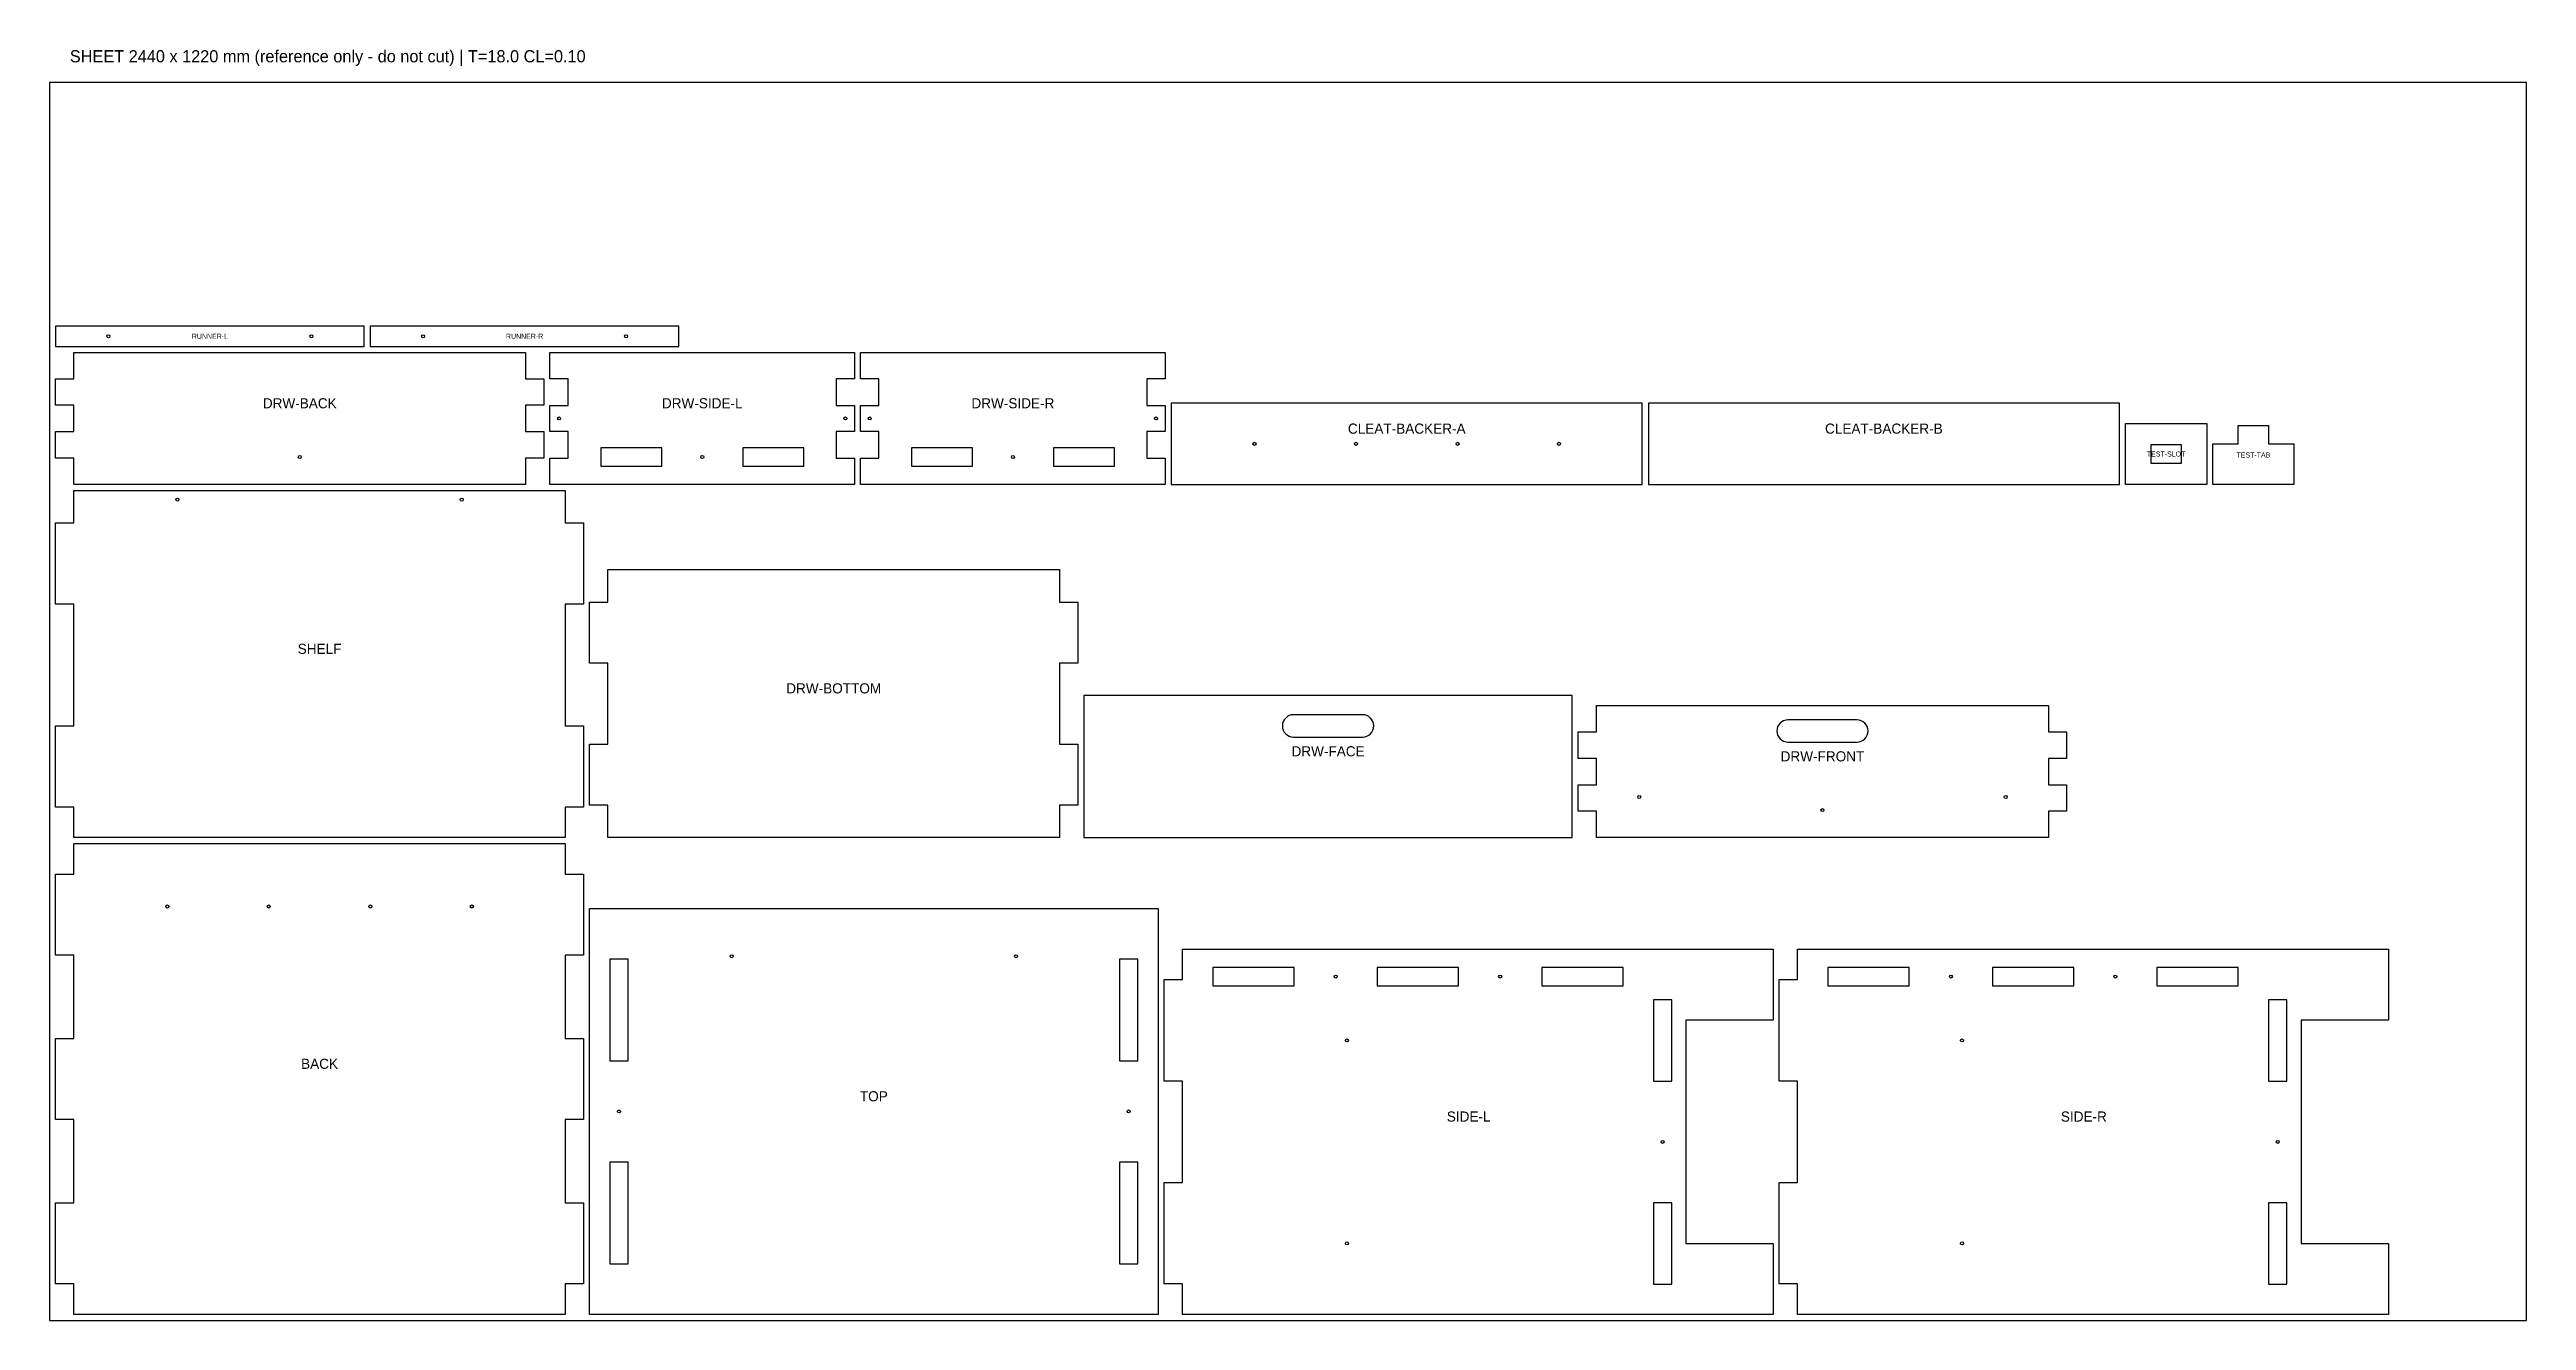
# Model space of a CAD drawing. Header units: millimetres. Extents: x 0 to 2440, y 0 to 1253.
import ezdxf
from ezdxf.enums import TextEntityAlignment as Align

# ---------------------------------------------------------------- set-up
doc = ezdxf.new("R2010")
doc.units = ezdxf.units.MM
doc.layers.add('CUT', color=1, linetype='Continuous')
doc.layers.add('LABELS', color=5, linetype='Continuous')

msp = doc.modelspace()

# ---------------------------------------------------------------- linework, layer by layer
at = {"layer": 'CUT'}
for points in [[(310, 960), (310, 980), (6, 980), (6, 960)], [(620, 960), (620, 980), (316, 980), (316, 960)], [(24, 824), (24, 850), (6, 850), (6, 876), (24, 876), (24, 902), (6, 902), (6, 928), (24, 928), (24, 954), (469, 954), (469, 928), (487, 928), (487, 902), (469, 902), (469, 876), (487, 876), (487, 850), (469, 850), (469, 824)], [(775, 849.95), (793, 849.95), (793, 824), (493, 824), (493, 849.95), (511, 849.95), (511, 876.05), (493, 876.05), (493, 901.95), (511, 901.95), (511, 928.05), (493, 928.05), (493, 954), (793, 954), (793, 928.05), (775, 928.05), (775, 901.95), (793, 901.95), (793, 876.05), (775, 876.05)], [(1081, 849.95), (1099, 849.95), (1099, 824), (799, 824), (799, 849.95), (817, 849.95), (817, 876.05), (799, 876.05), (799, 901.95), (817, 901.95), (817, 928.05), (799, 928.05), (799, 954), (1099, 954), (1099, 928.05), (1081, 928.05), (1081, 901.95), (1099, 901.95), (1099, 876.05), (1081, 876.05)], [(1569, 824), (1569, 904), (1105, 904), (1105, 824)], [(2039, 824), (2039, 904), (1575, 904), (1575, 824)], [(2045, 824), (2045, 884), (2125, 884), (2125, 824)], [(2211, 864), (2211, 824), (2131, 824), (2131, 864), (2156, 864), (2156, 882), (2186, 882), (2186, 864)], [(542.95, 860.05), (542.95, 841.95), (603.05, 841.95), (603.05, 860.05)], [(743.05, 860.05), (682.95, 860.05), (682.95, 841.95), (743.05, 841.95)], [(848.95, 860.05), (848.95, 841.95), (909.05, 841.95), (909.05, 860.05)], [(1049.05, 860.05), (988.95, 860.05), (988.95, 841.95), (1049.05, 841.95)], [(2100.05, 863.05), (2069.95, 863.05), (2069.95, 844.95), (2100.05, 844.95)], [(6, 586), (24, 586), (24, 706), (6, 706), (6, 786), (24, 786), (24, 818), (508, 818), (508, 786), (526, 786), (526, 706), (508, 706), (508, 586), (526, 586), (526, 506), (508, 506), (508, 476), (24, 476), (24, 506), (6, 506)], [(532, 568), (550, 568), (550, 648), (532, 648), (532, 708), (550, 708), (550, 740), (995, 740), (995, 708), (1013, 708), (1013, 648), (995, 648), (995, 568), (1013, 568), (1013, 508), (995, 508), (995, 476), (550, 476), (550, 508), (532, 508)], [(1500, 476), (1500, 616), (1019, 616), (1019, 476)], [(1524, 476), (1524, 502), (1506, 502), (1506, 528), (1524, 528), (1524, 554), (1506, 554), (1506, 580), (1524, 580), (1524, 606), (1969, 606), (1969, 580), (1987, 580), (1987, 554), (1969, 554), (1969, 528), (1987, 528), (1987, 502), (1969, 502), (1969, 476)], [(6, 116), (24, 116), (24, 198), (6, 198), (6, 278), (24, 278), (24, 360), (6, 360), (6, 440), (24, 440), (24, 470), (508, 470), (508, 440), (526, 440), (526, 360), (508, 360), (508, 278), (526, 278), (526, 198), (508, 198), (508, 116), (526, 116), (526, 36), (508, 36), (508, 6), (24, 6), (24, 36), (6, 36)], [(1092, 6), (532, 6), (532, 406), (1092, 406)], [(1098, 136), (1116, 136), (1116, 236), (1098, 236), (1098, 336), (1116, 336), (1116, 366), (1698, 366), (1698, 296), (1612, 296), (1612, 76), (1698, 76), (1698, 6), (1116, 6), (1116, 36), (1098, 36)], [(1704, 136), (1722, 136), (1722, 236), (1704, 236), (1704, 336), (1722, 336), (1722, 366), (2304, 366), (2304, 296), (2218, 296), (2218, 76), (2304, 76), (2304, 6), (1722, 6), (1722, 36), (1704, 36)], [(551.95, 255.95), (570.05, 255.95), (570.05, 356.05), (551.95, 356.05)], [(1072.05, 356.05), (1053.95, 356.05), (1053.95, 255.95), (1072.05, 255.95)], [(1145.95, 329.95), (1226.05, 329.95), (1226.05, 348.05), (1145.95, 348.05)], [(1388.05, 329.95), (1388.05, 348.05), (1307.95, 348.05), (1307.95, 329.95)], [(1550.05, 348.05), (1469.95, 348.05), (1469.95, 329.95), (1550.05, 329.95)], [(1751.95, 329.95), (1832.05, 329.95), (1832.05, 348.05), (1751.95, 348.05)], [(1994.05, 329.95), (1994.05, 348.05), (1913.95, 348.05), (1913.95, 329.95)], [(2156.05, 348.05), (2075.95, 348.05), (2075.95, 329.95), (2156.05, 329.95)], [(1579.95, 316.05), (1579.95, 235.95), (1598.05, 235.95), (1598.05, 316.05)], [(2185.95, 316.05), (2185.95, 235.95), (2204.05, 235.95), (2204.05, 316.05)], [(570.05, 55.95), (570.05, 156.05), (551.95, 156.05), (551.95, 55.95)], [(1053.95, 156.05), (1053.95, 55.95), (1072.05, 55.95), (1072.05, 156.05)], [(1579.95, 35.95), (1598.05, 35.95), (1598.05, 116.05), (1579.95, 116.05)], [(2185.95, 35.95), (2204.05, 35.95), (2204.05, 116.05), (2185.95, 116.05)]]:
    msp.add_lwpolyline(points, close=True, dxfattribs=at)
for points in [[(1225.5, 575), (1293.5, 575, 1), (1293.5, 597), (1225.5, 597, 1)], [(1712.5, 570), (1780.5, 570, 1), (1780.5, 592), (1712.5, 592, 1)]]:
    msp.add_lwpolyline(points, format="xyb", close=True, dxfattribs=at)
for centre in [(58, 970), (258, 970), (368, 970), (568, 970), (502, 889), (784, 889), (808, 889), (1090, 889), (1187, 864), (1287, 864), (1387, 864), (1487, 864), (246.5, 851), (643, 851), (949, 851), (126, 809), (406, 809), (1566, 516), (1927, 516), (1746.5, 503), (116, 408), (216, 408), (316, 408), (416, 408), (672, 359), (952, 359), (1267, 339), (1429, 339), (1873, 339), (2035, 339), (1278, 276), (1884, 276), (561, 206), (1063, 206), (1589, 176), (2195, 176), (1278, 76), (1884, 76)]:
    msp.add_circle(centre, 1.5, dxfattribs=at)
at = {"layer": 'LABELS'}
msp.add_lwpolyline([(0, 0), (2440, 0), (2440, 1220), (0, 1220)], close=True, dxfattribs=at)

# ---------------------------------------------------------------- texts
msp.add_text('SHEET 2440 x 1220 mm (reference only - do not cut) | T=18.0 CL=0.10', height=12, dxfattribs=at).set_placement((20, 1240))
for s, height, p in [('RUNNER-L', 5, (158, 970)), ('RUNNER-R', 5, (468, 970)), ('DRW-BACK', 10, (246.5, 904)), ('DRW-SIDE-L', 10, (643, 904)), ('DRW-SIDE-R', 10, (949, 904)), ('CLEAT-BACKER-A', 10, (1337, 879)), ('CLEAT-BACKER-B', 10, (1807, 879)), ('TEST-SLOT', 5, (2085, 854)), ('TEST-TAB', 5, (2171, 853)), ('SHELF', 10, (266, 662)), ('DRW-BOTTOM', 10, (772.5, 623)), ('DRW-FACE', 10, (1259.5, 561)), ('DRW-FRONT', 10, (1746.5, 556)), ('BACK', 10, (266, 253)), ('TOP', 10, (812, 221)), ('SIDE-L', 10, (1398, 201)), ('SIDE-R', 10, (2004, 201))]:
    msp.add_text(s, height=height, dxfattribs=at).set_placement(p, align=Align.MIDDLE_CENTER)

doc.saveas('drawing.dxf')
